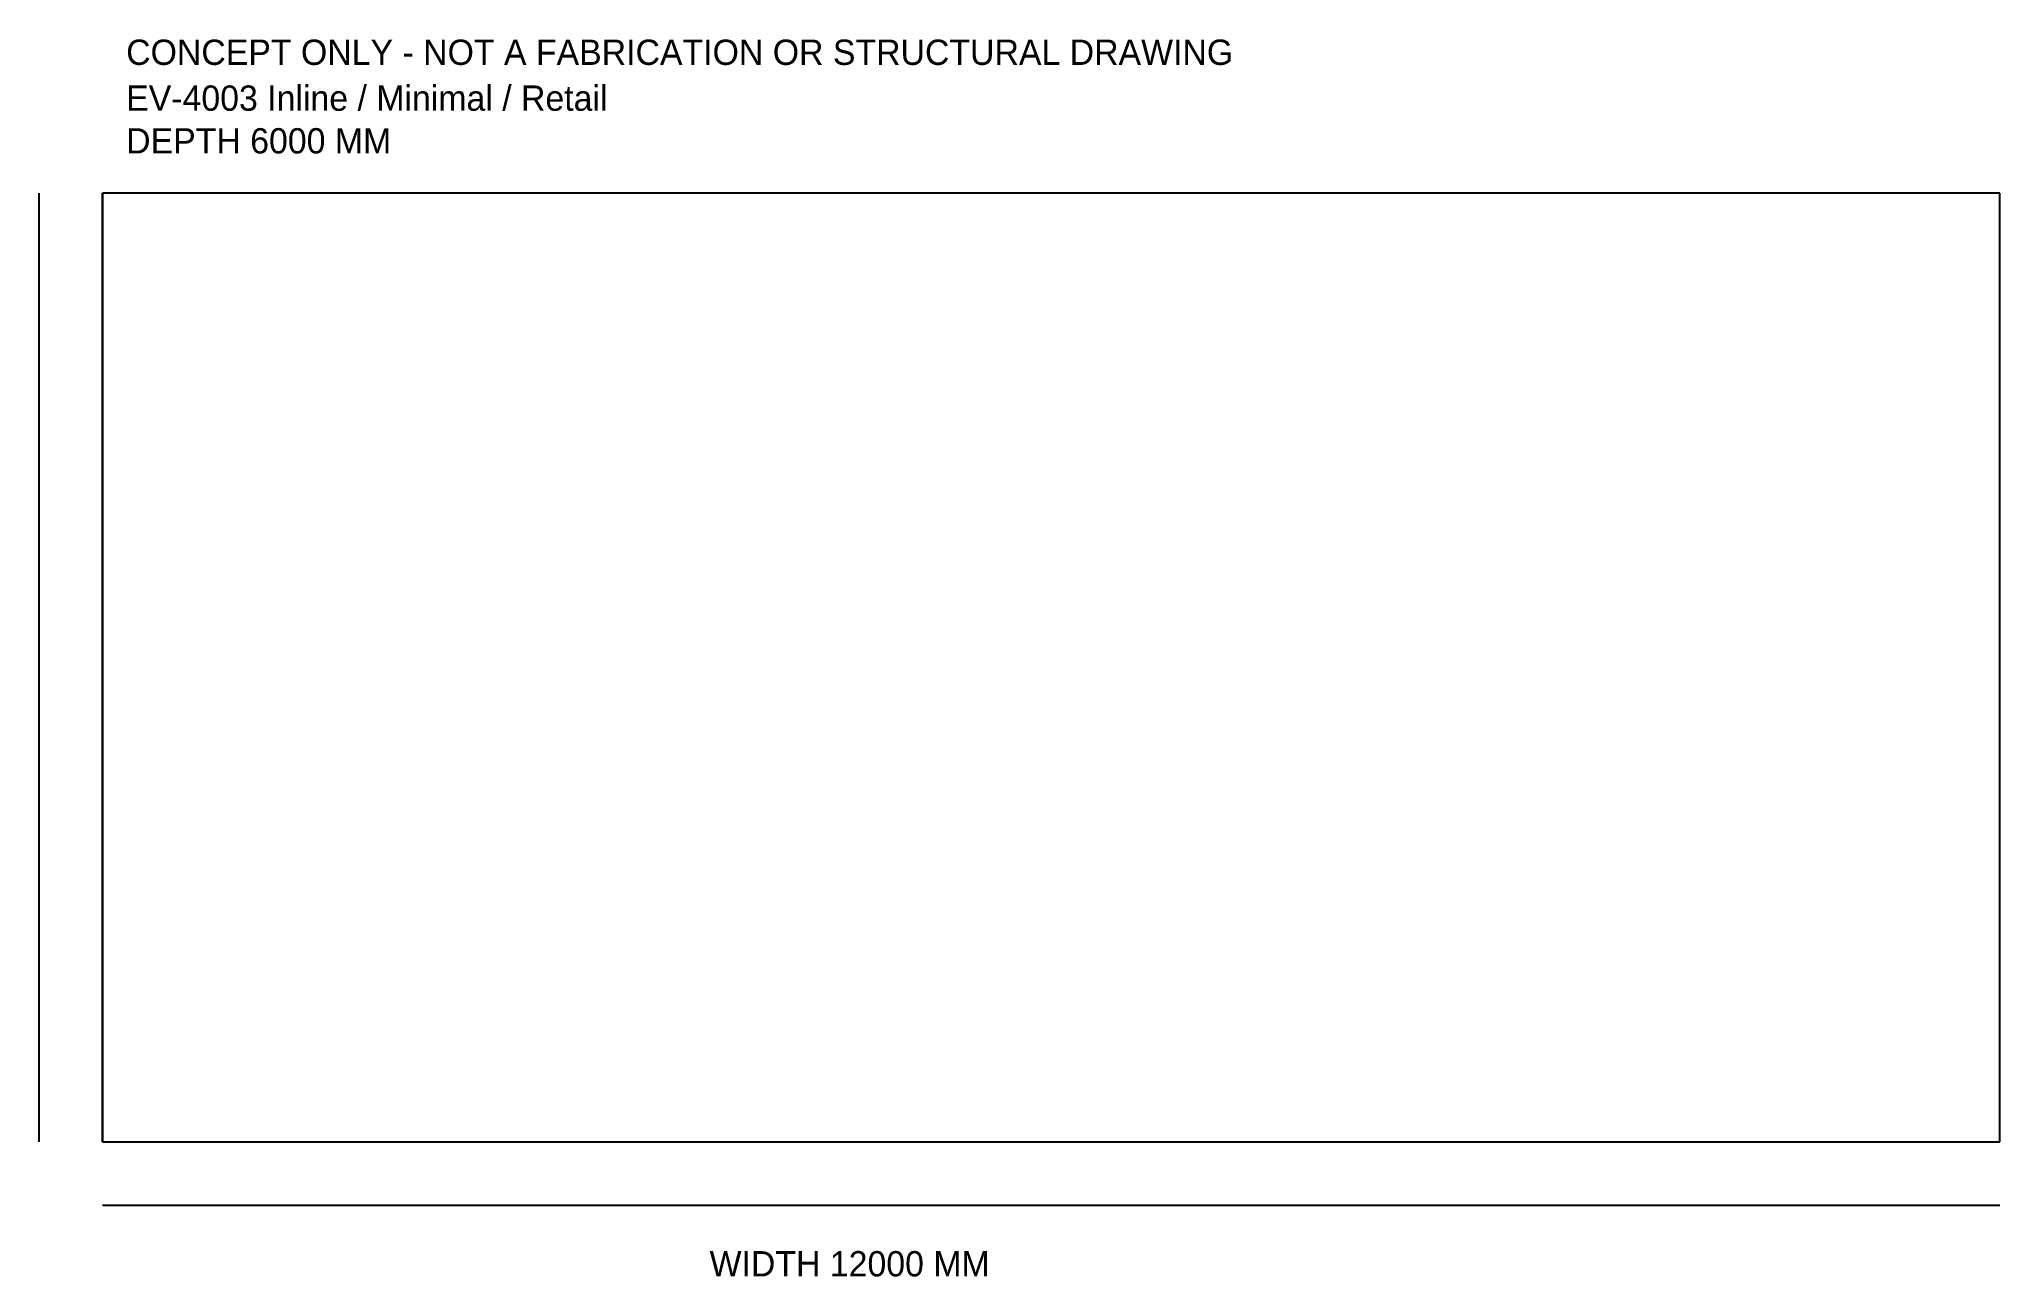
# Model space of a CAD drawing. Header units: millimetres. Extents: x -400 to 12000, y -852 to 6972.
import ezdxf

# ---------------------------------------------------------------- set-up
doc = ezdxf.new("R2010")
doc.units = ezdxf.units.MM

msp = doc.modelspace()

# ---------------------------------------------------------------- linework, layer by layer
at = {"layer": 'DIMENSIONS'}
for p, q in [((-400, 0), (-400, 6000)), ((0, -400), (12000, -400))]:
    msp.add_line(p, q, dxfattribs=at)
at = {"layer": 'FOOTPRINT'}
for p, q in [((12000, 6000), (0, 6000)), ((0, 6000), (0, 0)), ((12000, 0), (12000, 6000)), ((0, 0), (12000, 0))]:
    msp.add_line(p, q, dxfattribs=at)
at = {"layer": 'WALLS'}
for p, q in [((0, 0), (0, 6000)), ((12000, 0), (12000, 6000)), ((0, 0), (12000, 0))]:
    msp.add_line(p, q, dxfattribs=at)

# ---------------------------------------------------------------- texts
at = {"layer": 'LABELS'}
for s, p in [('CONCEPT ONLY - NOT A FABRICATION OR STRUCTURAL DRAWING', (150, 6810)), ('EV-4003 Inline / Minimal / Retail', (150, 6520)), ('DEPTH 6000 MM', (150, 6250)), ('WIDTH 12000 MM', (3840, -850))]:
    msp.add_text(s, height=160, dxfattribs=at).set_placement(p)

doc.saveas('drawing.dxf')
